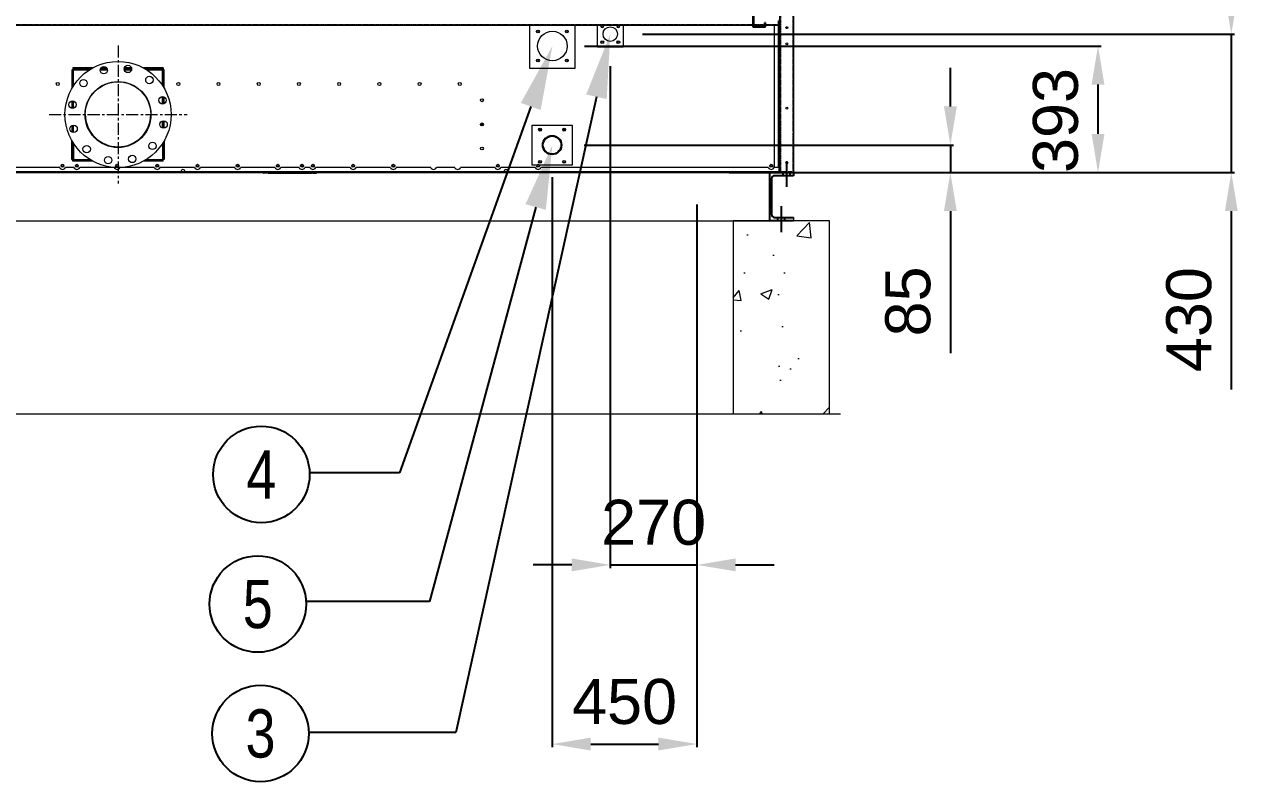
# Model space of a CAD drawing. Header units: millimetres. Extents: x -648583 to 40219, y -129719 to 29148.
# Drawn here: x 13322 to 17095, y 12942 to 15296 of the extents above; entities that cross this region are included whole.
import ezdxf
from ezdxf import colors
from ezdxf.entities.mleader import LeaderData, LeaderLine
from ezdxf.enums import TextEntityAlignment as Align
from ezdxf.math import Vec2, Vec3

# ---------------------------------------------------------------- set-up
doc = ezdxf.new("R2010")
doc.units = ezdxf.units.MM
for name, pattern in [('CENTER', [2, 1.25, -0.25, 0.25, -0.25]), ('CENTERX2', [4, 2.5, -0.5, 0.5, -0.5]), ('HIDDEN', [0.375, 0.25, -0.125]), ('HIDDENX2', [0.75, 0.5, -0.25])]:
    doc.linetypes.add(name, pattern=pattern)
for name, color, linetype in [('center', 1, 'CENTER'), ('HIDD', 2, 'HIDDENX2'), ('냉각탑_dim', 1, 'Continuous'), ('냉각탑_text', 3, 'Continuous'), ('냉각탑_기초', 23, 'Continuous')]:
    doc.layers.add(name, color=color, linetype=linetype)
doc.styles.get("Standard").update_dxf_attribs({"font": 'arial.ttf'})
doc.dimstyles.new('1.40', dxfattribs={"dimscale": 20, "dimtxt": 1.5, "dimasz": 1, "dimexe": 0.5, "dimexo": 0.5, "dimgap": 0.5, "dimtad": 1, "dimdec": 0, "dimzin": 0, "dimdsep": 46, "dimtxsty": 'Standard', "dimcen": 0, "dimclrd": 2, "dimclre": 2, "dimclrt": 3, "dimadec": 0, "dimazin": 0, "dimtfac": 1, "dimtdec": 0, "dimtmove": 0, "dimatfit": 0, "dimfxl": 1, "dimtolj": 1, "dimtzin": 0, "dimlwd": -1, "dimlwe": -1, "dimarcsym": 0})

# ---------------------------------------------------------------- blocks, each defined once
blk = doc.blocks.new('*D55')
at = {"color": 2, "transparency": 16777216}
for p, q in [((15144.1, 15165.2), (15144.1, 13605.7)), ((15413.6, 14735.2), (15413.6, 13605.7)), ((15024.1, 13615.7), (14904.1, 13615.7)), ((15144.1, 13615.7), (15413.6, 13615.7)), ((15533.6, 13615.7), (15653.6, 13615.7))]:
    blk.add_line(p, q, dxfattribs=at)
for points in [[(15024.1, 13635.7), (15024.1, 13595.7), (15144.1, 13615.7)], [(15533.6, 13635.7), (15533.6, 13595.7), (15413.6, 13615.7)]]:
    blk.add_solid(points, dxfattribs=at)
at = {"layer": 'Defpoints', "color": 0, "transparency": 16777216}
for p in [(15144.1, 15265.2), (15413.6, 14835.2), (15413.6, 13615.7)]:
    blk.add_point(p, dxfattribs=at)
at = {"color": 3, "lineweight": 5, "transparency": 16777216, "insert": (15278.8, 13747.2), "char_height": 140, "attachment_point": 5}
blk.add_mtext('\\A1;270', dxfattribs=at)
blk = doc.blocks.new('*D56')
at = {"color": 2, "transparency": 16777216}
for p, q in [((14963.2, 14820.3), (14963.2, 13048.9)), ((15413.6, 14735.2), (15413.6, 13048.9)), ((15083.2, 13058.9), (15293.6, 13058.9))]:
    blk.add_line(p, q, dxfattribs=at)
for points in [[(15083.2, 13078.9), (15083.2, 13038.9), (14963.2, 13058.9)], [(15293.6, 13078.9), (15293.6, 13038.9), (15413.6, 13058.9)]]:
    blk.add_solid(points, dxfattribs=at)
at = {"layer": 'Defpoints', "color": 0, "transparency": 16777216}
for p in [(14963.2, 14920.3), (15413.6, 14835.2), (15413.6, 13058.9)]:
    blk.add_point(p, dxfattribs=at)
at = {"color": 3, "lineweight": 5, "transparency": 16777216, "insert": (15188.4, 13190.4), "char_height": 140, "attachment_point": 5}
blk.add_mtext('\\A1;450', dxfattribs=at)
blk = doc.blocks.new('*D57')
at = {"color": 2, "transparency": 16777216}
for p, q in [((16201.5, 15040.3), (16201.5, 15160.3)), ((15063.2, 14920.3), (16211.5, 14920.3)), ((16201.5, 14920.3), (16201.5, 14835.2)), ((15513.6, 14835.2), (16211.5, 14835.2)), ((16201.5, 14715.2), (16201.5, 14273.5))]:
    blk.add_line(p, q, dxfattribs=at)
for points in [[(16181.5, 15040.3), (16221.5, 15040.3), (16201.5, 14920.3)], [(16181.5, 14715.2), (16221.5, 14715.2), (16201.5, 14835.2)]]:
    blk.add_solid(points, dxfattribs=at)
at = {"layer": 'Defpoints', "color": 0, "transparency": 16777216}
for p in [(14963.2, 14920.3), (15413.6, 14835.2), (16201.5, 14835.2)]:
    blk.add_point(p, dxfattribs=at)
at = {"color": 3, "lineweight": 5, "transparency": 16777216, "insert": (16070, 14434.4), "char_height": 140, "attachment_point": 5, "rotation": 90}
blk.add_mtext('\\A1;85', dxfattribs=at)
blk = doc.blocks.new('*D58')
at = {"color": 2, "transparency": 16777216}
for p, q in [((15064.1, 15228.2), (16670.5, 15228.2)), ((16660.5, 14955.2), (16660.5, 15108.2)), ((15513.6, 14835.2), (16670.5, 14835.2))]:
    blk.add_line(p, q, dxfattribs=at)
for points in [[(16640.5, 15108.2), (16680.5, 15108.2), (16660.5, 15228.2)], [(16640.5, 14955.2), (16680.5, 14955.2), (16660.5, 14835.2)]]:
    blk.add_solid(points, dxfattribs=at)
at = {"layer": 'Defpoints', "color": 0, "transparency": 16777216}
for p in [(14964.1, 15228.2), (16660.5, 15228.2), (15413.6, 14835.2)]:
    blk.add_point(p, dxfattribs=at)
at = {"color": 3, "lineweight": 5, "transparency": 16777216, "insert": (16529, 14996.7), "char_height": 140, "attachment_point": 5, "rotation": 90}
blk.add_mtext('\\A1;393', dxfattribs=at)
blk = doc.blocks.new('*D59')
at = {"color": 2, "transparency": 16777216}
for p, q in [((17074.9, 15385.2), (17074.9, 15505.2)), ((15244.1, 15265.2), (17084.9, 15265.2)), ((17074.9, 15265.2), (17074.9, 14835.2)), ((15513.6, 14835.2), (17084.9, 14835.2)), ((17074.9, 14715.2), (17074.9, 14160.8))]:
    blk.add_line(p, q, dxfattribs=at)
for points in [[(17054.9, 15385.2), (17094.9, 15385.2), (17074.9, 15265.2)], [(17054.9, 14715.2), (17094.9, 14715.2), (17074.9, 14835.2)]]:
    blk.add_solid(points, dxfattribs=at)
at = {"layer": 'Defpoints', "color": 0, "transparency": 16777216}
for p in [(15144.1, 15265.2), (15413.6, 14835.2), (17074.9, 14835.2)]:
    blk.add_point(p, dxfattribs=at)
at = {"color": 3, "lineweight": 5, "transparency": 16777216, "insert": (16943.4, 14378), "char_height": 140, "attachment_point": 5, "rotation": 90}
blk.add_mtext('\\A1;430', dxfattribs=at)
blk = doc.blocks.new('435')
for p, q in [((-131382, 21088.8), (-131342, 21088.8)), ((-131382, 21088.8), (-131382, 21078.8)), ((-131380, 21078.8), (-131382, 21078.8)), ((-131380, 21086.8), (-131344, 21086.8)), ((-131380, 21086.8), (-131380, 21078.8)), ((-131344, 21086.8), (-131344, 21040.8)), ((-131342, 21088.8), (-131342, 21038.8)), ((-131342, 21088.8), (-131342, 21038.8)), ((-131382, 21038.8), (-131382, 21050.8)), ((-131382, 21050.8), (-131380, 21050.8)), ((-131342, 21038.8), (-131382, 21038.8)), ((-131380, 21040.8), (-131380, 21050.8)), ((-131344, 21040.8), (-131380, 21040.8))]:
    blk.add_line(p, q)
blk = doc.blocks.new('3')
at = {"color": 7, "lineweight": 20, "ltscale": 0.2055}
blk.add_line((15671.6, 14838.6), (15671.6, 15331.8), dxfattribs=at)
at = {"color": 7, "lineweight": 20, "ltscale": 0.011892}
blk.add_line((15713.6, 15319.4), (15713.6, 15290.9), dxfattribs=at)
at = {"color": 7, "lineweight": 20, "ltscale": 0.201042}
blk.add_line((15713.6, 14836.9), (15713.6, 15319.4), dxfattribs=at)
at = {"color": 7, "lineweight": 20, "ltscale": 0.058333}
for p, q in [((14894.1, 15158.2), (14894.1, 15293.2)), ((15034.1, 15293.2), (15034.1, 15158.2)), ((15034.1, 15158.2), (14894.1, 15158.2))]:
    blk.add_line(p, q, dxfattribs=at)
at = {"color": 7, "lineweight": 20, "ltscale": 0.044444}
for p, q in [((15104.1, 15225.2), (15104.1, 15293.2)), ((15184.1, 15293.2), (15184.1, 15225.2)), ((15104.1, 15225.2), (15184.1, 15225.2))]:
    blk.add_line(p, q, dxfattribs=at)
at = {"color": 7, "lineweight": 20, "ltscale": 0.194167}
for p, q in [((15654.6, 14852.2), (15654.6, 15295.2)), ((15666.2, 15306.8), (15666.2, 14852.2)), ((15669.6, 15310.2), (15669.6, 14852.2))]:
    blk.add_line(p, q, dxfattribs=at)
at = {"color": 7, "lineweight": 20, "ltscale": 0.044866}
for p, q in [((15713.6, 15273.6), (15713.6, 15165.9)), ((15713.6, 15148.6), (15713.6, 15040.9))]:
    blk.add_line(p, q, dxfattribs=at)
at = {"color": 7, "lineweight": 20, "ltscale": 0.023972}
for p, q in [((13470.4, 15154.7), (13470.4, 15097.2)), ((13756.8, 15097.2), (13756.8, 15154.7)), ((13470.4, 14875.7), (13470.4, 14933.3)), ((13756.8, 14933.3), (13756.8, 14875.7))]:
    blk.add_line(p, q, dxfattribs=at)
at = {"color": 7, "lineweight": 20, "ltscale": 0.001333}
for p, q in [((13470.4, 15154.7), (13473.6, 15154.7)), ((13473.6, 15159.9), (13473.6, 15156.7)), ((13753.6, 15159.9), (13753.6, 15156.7)), ((13756.8, 15154.7), (13753.6, 15154.7)), ((13470.4, 14875.7), (13473.6, 14875.7)), ((13473.6, 14870.5), (13473.6, 14873.7)), ((13756.8, 14875.7), (13753.6, 14875.7)), ((13753.6, 14870.5), (13753.6, 14873.7))]:
    blk.add_line(p, q, dxfattribs=at)
at = {"color": 7, "lineweight": 20, "ltscale": 0.025296}
for p, q in [((13534.3, 15159.9), (13473.6, 15159.9)), ((13753.6, 15159.9), (13692.9, 15159.9)), ((13534.3, 14870.5), (13473.6, 14870.5)), ((13753.6, 14870.5), (13692.9, 14870.5))]:
    blk.add_line(p, q, dxfattribs=at)
at = {"color": 7, "lineweight": 20, "ltscale": 0.022971}
for p, q in [((13528.7, 15156.7), (13473.6, 15156.7)), ((13753.6, 15156.7), (13698.5, 15156.7)), ((13528.7, 14873.7), (13473.6, 14873.7)), ((13753.6, 14873.7), (13698.5, 14873.7))]:
    blk.add_line(p, q, dxfattribs=at)
at = {"color": 7, "lineweight": 20, "ltscale": 0.000833333}
for p, q in [((13473.6, 15156.7), (13473.6, 15154.7)), ((13475.6, 15154.7), (13473.6, 15154.7)), ((13473.6, 15154.7), (13475.6, 15154.7)), ((13753.6, 15154.7), (13751.6, 15154.7)), ((13753.6, 15154.7), (13751.6, 15154.7)), ((13753.6, 15156.7), (13753.6, 15154.7)), ((15671.6, 14985.2), (15669.6, 14985.2)), ((15671.6, 14980.2), (15669.6, 14980.2)), ((13473.6, 14873.7), (13473.6, 14875.7)), ((13475.6, 14875.7), (13473.6, 14875.7)), ((13473.6, 14875.7), (13475.6, 14875.7)), ((13753.6, 14875.7), (13751.6, 14875.7)), ((13753.6, 14875.7), (13751.6, 14875.7)), ((13753.6, 14873.7), (13753.6, 14875.7)), ((13808.9, 14837.2), (13808.9, 14835.2)), ((13822.3, 14837.2), (13822.3, 14835.2)), ((14078.1, 14833.2), (14078.1, 14835.2)), ((14218.1, 14833.2), (14218.1, 14835.2)), ((14812.9, 14837.2), (14812.9, 14835.2)), ((14826.3, 14837.2), (14826.3, 14835.2)), ((15666.2, 14850.2), (15666.2, 14852.2))]:
    blk.add_line(p, q, dxfattribs=at)
at = {"color": 7, "lineweight": 20, "ltscale": 0.021741}
for p, q in [((13473.6, 15154.7), (13473.6, 15102.6)), ((13753.6, 15102.6), (13753.6, 15154.7)), ((13473.6, 14875.7), (13473.6, 14927.9)), ((13753.6, 14927.9), (13753.6, 14875.7))]:
    blk.add_line(p, q, dxfattribs=at)
at = {"color": 7, "lineweight": 20, "ltscale": 0.020784}
for p, q in [((13475.6, 15154.7), (13525.5, 15154.7)), ((13701.7, 15154.7), (13751.6, 15154.7)), ((13475.6, 14875.7), (13525.5, 14875.7)), ((13701.7, 14875.7), (13751.6, 14875.7))]:
    blk.add_line(p, q, dxfattribs=at)
at = {"color": 7, "lineweight": 20, "ltscale": 0.020438}
for p, q in [((13475.6, 15105.7), (13475.6, 15154.7)), ((13751.6, 15105.7), (13751.6, 15154.7)), ((13475.6, 14924.8), (13475.6, 14875.7)), ((13751.6, 14924.8), (13751.6, 14875.7))]:
    blk.add_line(p, q, dxfattribs=at)
at = {"color": 7, "lineweight": 20, "ltscale": 0.009512}
blk.add_line((13558, 15154.7), (13580.8, 15154.7), dxfattribs=at)
at = {"color": 7, "lineweight": 20, "ltscale": 0.009154}
blk.add_line((13580.4, 15156.7), (13558.4, 15156.7), dxfattribs=at)
at = {"color": 7, "lineweight": 20, "ltscale": 0.007846}
blk.add_line((13578.8, 15159.9), (13560, 15159.9), dxfattribs=at)
at = {"color": 7, "lineweight": 20, "ltscale": 0.009582}
blk.add_line((13655.9, 15156.7), (13632.9, 15156.7), dxfattribs=at)
at = {"color": 7, "lineweight": 20, "ltscale": 0.009406}
blk.add_line((13633.1, 15154.7), (13655.6, 15154.7), dxfattribs=at)
at = {"color": 7, "lineweight": 20, "ltscale": 0.009251}
blk.add_line((13655.5, 15159.9), (13633.3, 15159.9), dxfattribs=at)
at = {"color": 7, "lineweight": 20, "ltscale": 0.003608}
for p in [(15713.6, 15165.9), (15713.6, 15148.6)]:
    blk.add_line(p, (15713.6, 15157.2), dxfattribs=at)
at = {"color": 7, "lineweight": 20, "ltscale": 0.009501}
for p, q in [((13470.4, 15057.4), (13470.4, 15034.6)), ((13756.8, 14973.1), (13756.8, 14995.9))]:
    blk.add_line(p, q, dxfattribs=at)
at = {"color": 7, "lineweight": 20, "ltscale": 0.009478}
for p, q in [((13473.6, 15057.4), (13473.6, 15034.6)), ((13753.6, 14973.1), (13753.6, 14995.9))]:
    blk.add_line(p, q, dxfattribs=at)
at = {"color": 7, "lineweight": 20, "ltscale": 0.009074}
for p, q in [((13475.6, 15035.1), (13475.6, 15056.9)), ((13751.6, 14973.6), (13751.6, 14995.4))]:
    blk.add_line(p, q, dxfattribs=at)
at = {"color": 7, "lineweight": 20, "ltscale": 0.009583}
for p, q in [((13751.6, 15048), (13751.6, 15071)), ((13475.6, 14959.5), (13475.6, 14982.5))]:
    blk.add_line(p, q, dxfattribs=at)
at = {"color": 7, "lineweight": 20, "ltscale": 0.009451}
for p, q in [((13753.6, 15048.1), (13753.6, 15070.8)), ((13473.6, 14982.4), (13473.6, 14959.7))]:
    blk.add_line(p, q, dxfattribs=at)
at = {"color": 7, "lineweight": 20, "ltscale": 0.008588}
for p, q in [((13756.8, 15049.2), (13756.8, 15069.8)), ((13470.4, 14981.3), (13470.4, 14960.7))]:
    blk.add_line(p, q, dxfattribs=at)
at = {"color": 7, "lineweight": 20, "ltscale": 0.003726}
blk.add_line((14740.6, 14985.3), (14749.6, 14985.3), dxfattribs=at)
at = {"color": 7, "lineweight": 20, "ltscale": 0.002875}
blk.add_line((14741.6, 14981.9), (14748.5, 14981.9), dxfattribs=at)
at = {"color": 7, "lineweight": 20, "ltscale": 0.051667}
blk.add_line((14901.2, 14982.3), (15025.2, 14982.3), dxfattribs=at)
at = {"color": 7, "lineweight": 20, "ltscale": 0.05}
for p, q in [((14901.2, 14858.3), (14901.2, 14982.3)), ((15025.2, 14982.3), (15025.2, 14858.3))]:
    blk.add_line(p, q, dxfattribs=at)
at = {"color": 7, "lineweight": 20, "ltscale": 2.97138e-06}
for p, q in [((15669.6, 14996.8), (15669.6, 14996.9)), ((15669.6, 14991.8), (15669.6, 14991.9)), ((15669.6, 14986.8), (15669.6, 14986.9)), ((15669.6, 14981.9), (15669.6, 14981.9))]:
    blk.add_line(p, q, dxfattribs=at)
at = {"color": 7, "lineweight": 20, "ltscale": 0.000833171}
for p, q in [((15669.6, 14982), (15671.6, 14982)), ((15669.6, 14980.2), (15671.6, 14980.2))]:
    blk.add_line(p, q, dxfattribs=at)
at = {"color": 7, "lineweight": 20, "ltscale": 0.000547189}
blk.add_line((15670.3, 14988.9), (15671.6, 14988.9), dxfattribs=at)
at = {"color": 7, "lineweight": 20, "ltscale": 0.000414935}
blk.add_line((15670.6, 14988.2), (15671.3, 14988.9), dxfattribs=at)
at = {"color": 1, "linetype": 'CENTERX2', "ltscale": 50}
for p, q in [((15692.6, 14790.2), (15692.6, 14870.2)), ((15676.1, 14650.2), (15676.1, 14730.2))]:
    blk.add_line(p, q, dxfattribs=at)
at = {"color": 7, "lineweight": 20}
blk.add_line((11591.2, 14835.2), (15636, 14835.2), dxfattribs=at)
at = {"color": 7, "lineweight": 20, "ltscale": 0.007604}
blk.add_line((13432.2, 14850.2), (13195, 14850.2), dxfattribs=at)
at = {"color": 7, "lineweight": 20, "ltscale": 0.171731}
blk.add_line((13230.6, 14838.6), (13808.8, 14838.6), dxfattribs=at)
at = {"color": 7, "lineweight": 20, "ltscale": 0.006961}
blk.add_line((13349.4, 14835.2), (13366.2, 14835.2), dxfattribs=at)
at = {"color": 7, "lineweight": 20, "ltscale": 0.17433}
blk.add_line((13390.5, 14835.2), (13808.9, 14835.2), dxfattribs=at)
at = {"color": 7, "lineweight": 20, "ltscale": 1.93507e-05}
blk.add_line((13441.1, 14844.7), (13441.1, 14844.7), dxfattribs=at)
at = {"color": 7, "lineweight": 20, "ltscale": 0.0111}
blk.add_line((13476.7, 14850.2), (13450, 14850.2), dxfattribs=at)
at = {"color": 7, "lineweight": 20, "ltscale": 0.044641}
for p, q in [((13601.7, 14850.2), (13494.5, 14850.2)), ((13726.7, 14850.2), (13619.5, 14850.2)), ((13851.7, 14850.2), (13744.5, 14850.2)), ((13976.7, 14850.2), (13869.5, 14850.2)), ((14101.7, 14850.2), (13994.5, 14850.2)), ((14335.7, 14850.2), (14228.5, 14850.2)), ((14460.7, 14850.2), (14353.5, 14850.2)), ((14585.7, 14850.2), (14478.5, 14850.2)), ((14785.7, 14850.2), (14678.5, 14850.2)), ((14910.7, 14850.2), (14803.5, 14850.2)), ((15635.7, 14850.2), (14928.5, 14850.2))]:
    blk.add_line(p, q, dxfattribs=at)
at = {"color": 7, "lineweight": 20, "ltscale": 0.005698}
for p, q in [((13808.8, 14838.6), (13822.4, 14838.6)), ((14812.8, 14838.6), (14826.4, 14838.6))]:
    blk.add_line(p, q, dxfattribs=at)
at = {"color": 7, "lineweight": 20, "ltscale": 0.005614}
for p, q in [((13808.9, 14837.2), (13822.3, 14837.2)), ((13808.9, 14835.2), (13822.3, 14835.2)), ((14812.9, 14837.2), (14826.3, 14837.2)), ((14812.9, 14835.2), (14826.3, 14835.2))]:
    blk.add_line(p, q, dxfattribs=at)
at = {"color": 7, "lineweight": 20, "ltscale": 0.412719}
blk.add_line((13822.3, 14835.2), (14812.9, 14835.2), dxfattribs=at)
at = {"color": 7, "lineweight": 20, "ltscale": 0.412635}
blk.add_line((13822.4, 14838.6), (14812.8, 14838.6), dxfattribs=at)
at = {"color": 7, "lineweight": 20, "ltscale": 0.004833}
for p, q in [((14078.1, 14833.2), (14066.5, 14833.2)), ((14218.1, 14833.2), (14229.7, 14833.2)), ((15654.6, 14852.2), (15666.2, 14852.2)), ((15667.9, 14850.2), (15667.9, 14838.6))]:
    blk.add_line(p, q, dxfattribs=at)
at = {"color": 7, "lineweight": 20, "ltscale": 0.000833651}
for p, q in [((14080.1, 14833.2), (14080.1, 14835.2)), ((14216.1, 14833.2), (14216.1, 14835.2))]:
    blk.add_line(p, q, dxfattribs=at)
at = {"color": 7, "lineweight": 20, "ltscale": 0.056667}
blk.add_line((14080.1, 14833.2), (14216.1, 14833.2), dxfattribs=at)
at = {"color": 7, "lineweight": 20, "ltscale": 0.023808}
for p, q in [((14176.7, 14850.2), (14119.5, 14850.2)), ((14660.7, 14850.2), (14603.5, 14850.2))]:
    blk.add_line(p, q, dxfattribs=at)
at = {"color": 7, "lineweight": 20, "ltscale": 0.006725}
blk.add_line((14210.7, 14850.2), (14194.5, 14850.2), dxfattribs=at)
at = {"color": 7, "lineweight": 20, "ltscale": 0.100651}
blk.add_line((14826.3, 14835.2), (15667.9, 14835.2), dxfattribs=at)
at = {"color": 7, "lineweight": 20, "ltscale": 0.100609}
blk.add_line((14826.4, 14838.6), (15667.9, 14838.6), dxfattribs=at)
at = {"color": 7, "lineweight": 20, "ltscale": 0.00439}
blk.add_line((15025.2, 14858.3), (14901.2, 14858.3), dxfattribs=at)
at = {"color": 7, "lineweight": 20, "ltscale": 0.004083}
blk.add_line((15636, 14835.2), (15645.8, 14835.2), dxfattribs=at)
at = {"color": 7, "lineweight": 25, "ltscale": 0.125}
for p, q in [((15638.6, 14835.2), (15713.6, 14835.2)), ((15713.6, 14685.2), (15638.6, 14685.2))]:
    blk.add_line(p, q, dxfattribs=at)
at = {"ltscale": 25}
blk.add_line((15638.6, 14835.2), (15638.6, 14685.2), dxfattribs=at)
at = {"color": 7, "lineweight": 20, "ltscale": 0.026917}
blk.add_line((15710.4, 14835.2), (15645.8, 14835.2), dxfattribs=at)
at = {"color": 7, "lineweight": 20, "ltscale": 0.005987}
blk.add_line((15667.9, 14850.2), (15653.5, 14850.2), dxfattribs=at)
at = {"color": 7, "lineweight": 20, "ltscale": 0.001417}
for p, q in [((15666.2, 14852.2), (15669.6, 14852.2)), ((15667.9, 14835.2), (15667.9, 14838.6))]:
    blk.add_line(p, q, dxfattribs=at)
at = {"color": 7, "lineweight": 20, "ltscale": 0.000833334}
blk.add_line((15667.6, 14852.2), (15667.6, 14850.2), dxfattribs=at)
at = {"color": 7, "lineweight": 20, "ltscale": 0.000708333}
for p, q in [((15667.9, 14838.1), (15669.6, 14838.1)), ((15667.9, 14837.2), (15669.6, 14837.2))]:
    blk.add_line(p, q, dxfattribs=at)
at = {"color": 7, "lineweight": 20, "ltscale": 0.002958}
blk.add_line((15675, 14835.2), (15667.9, 14835.2), dxfattribs=at)
at = {"color": 7, "lineweight": 20, "ltscale": 0.000128159}
blk.add_line((15669.3, 14852.2), (15669.6, 14852.2), dxfattribs=at)
at = {"color": 7, "lineweight": 20, "ltscale": 0.005875}
blk.add_line((15669.6, 14838.1), (15669.6, 14852.2), dxfattribs=at)
at = {"color": 7, "lineweight": 20, "ltscale": 0.000832339}
blk.add_line((15669.6, 14840.2), (15671.6, 14840.2), dxfattribs=at)
at = {"color": 7, "lineweight": 20, "ltscale": 0.000837582}
blk.add_line((15669.6, 14838.4), (15671.6, 14838.4), dxfattribs=at)
at = {"color": 7, "lineweight": 20, "ltscale": 0.000375}
blk.add_line((15669.6, 14838.1), (15669.6, 14837.2), dxfattribs=at)
blk.add_line((15669.6, 14838.1), (15669.6, 14837.2), dxfattribs=at)
blk.add_line((15669.6, 14838.1), (15669.6, 14837.2), dxfattribs=at)
blk.add_line((15669.6, 14838.1), (15669.6, 14837.2), dxfattribs=at)
blk.add_line((15669.6, 14838.1), (15669.6, 14837.2), dxfattribs=at)
blk.add_line((15669.6, 14838.1), (15669.6, 14837.2), dxfattribs=at)
at = {"color": 7, "lineweight": 20, "ltscale": 0.000374986}
blk.add_line((15669.6, 14837.2), (15669.6, 14838.1), dxfattribs=at)
at = {"color": 7, "lineweight": 20, "ltscale": 0.01525}
blk.add_line((15711.6, 14835.2), (15675, 14835.2), dxfattribs=at)
for p, q in [((15681.6, 14825.2), (15681.6, 14835.2)), ((15703.6, 14825.2), (15703.6, 14835.2)), ((15665.1, 14685.2), (15665.1, 14695.2)), ((15687.1, 14685.2), (15687.1, 14695.2))]:
    blk.add_line(p, q)
at = {"color": 7, "lineweight": 20, "ltscale": 0.001168}
blk.add_line((15713.6, 14850.2), (15713.6, 14847.4), dxfattribs=at)
at = {"color": 7, "lineweight": 20, "ltscale": 0.00485}
blk.add_line((15713.6, 14848.6), (15713.6, 14836.9), dxfattribs=at)
at = {"color": 7, "lineweight": 20, "ltscale": 0.003775}
blk.add_line((15713.6, 14838.6), (15713.6, 14847.7), dxfattribs=at)
at = {"color": 7, "lineweight": 25, "ltscale": 0.008333}
blk.add_line((15713.6, 14835.2), (15713.6, 14825.2), dxfattribs=at)
at = {"color": 7, "lineweight": 25, "ltscale": 0.091667}
blk.add_line((15645.1, 14815.2), (15645.1, 14705.2), dxfattribs=at)
at = {"color": 7, "lineweight": 25, "ltscale": 0.05125}
for p, q in [((15713.6, 14825.2), (15655.1, 14825.2)), ((15655.1, 14695.2), (15713.6, 14695.2))]:
    blk.add_line(p, q, dxfattribs=at)
at = {"lineweight": 5}
blk.add_line((11588.6, 14685.2), (15638.6, 14685.2), dxfattribs=at)
at = {"color": 7, "lineweight": 15, "ltscale": 0.0625}
blk.add_line((15713.6, 14695.2), (15713.6, 14685.2), dxfattribs=at)
at = {"color": 7, "lineweight": 20}
for centre, radius in [((15119.1, 15290.2), 3), ((15144.1, 15265.2), 22.5), ((15169.1, 15290.2), 3), ((15692.6, 15285.2), 3), ((14919.1, 15273.2), 3), ((14964.1, 15228.2), 46), ((15009.1, 15273.2), 3), ((15119.1, 15240.2), 4.5), ((15119.1, 15240.2), 3), ((15169.1, 15240.2), 4.5), ((15169.1, 15240.2), 3), ((15692.6, 15235.2), 3), ((13613.6, 15015.2), 165), ((13644.4, 15156.9), 11.5), ((14919.1, 15183.2), 3), ((15009.1, 15183.2), 3), ((13569.4, 15153.3), 11.5), ((13711.1, 15122.6), 11.5), ((13426.1, 15110.2), 4.5), ((13506.3, 15112.7), 11.5), ((13613.6, 15015.2), 102.5), ((13613.6, 15015.2), 101.8), ((13801.1, 15110.2), 4.5), ((13926.1, 15110.2), 4.5), ((14051.1, 15110.2), 4.5), ((14176.1, 15110.2), 4.5), ((14301.1, 15110.2), 4.5), ((14426.1, 15110.2), 4.5), ((14551.1, 15110.2), 4.5), ((14676.1, 15110.2), 4.5), ((13471.9, 15046), 11.5), ((13751.7, 15059.5), 11.5), ((14745.1, 15059.7), 4.5), ((15692.6, 15035.2), 3), ((13475.5, 14971), 11.5), ((13755.3, 14984.5), 11.5), ((14745.1, 14984.7), 4.5), ((14925.7, 14968.3), 4.5), ((14925.7, 14968.3), 3), ((14963.2, 14920.3), 30.2), ((14963.2, 14920.3), 27.3), ((15000.7, 14968.3), 4.5), ((15000.7, 14968.3), 3), ((13516.1, 14907.9), 11.5), ((13720.9, 14917.8), 11.5), ((14745.1, 14909.7), 4.5), ((13582.8, 14873.6), 11.5), ((13657.8, 14877.2), 11.5), ((14925.7, 14868.3), 4.5), ((14925.7, 14868.3), 3), ((15000.7, 14868.3), 4.5), ((15000.7, 14868.3), 3), ((15692.6, 14865.2), 3), ((13441.1, 14855.7), 4.5), ((13441.1, 14856.2), 3), ((13485.6, 14856.2), 4.5), ((13485.6, 14856.2), 3), ((13610.6, 14856.2), 4.5), ((13610.6, 14856.2), 3), ((13735.6, 14856.2), 4.5), ((13735.6, 14856.2), 3), ((13860.6, 14856.2), 4.5), ((13860.6, 14856.2), 3), ((13985.6, 14856.2), 4.5), ((13985.6, 14856.2), 3), ((14110.6, 14856.2), 4.5), ((14110.6, 14856.2), 3), ((14185.6, 14856.2), 4.5), ((14185.6, 14856.2), 3), ((14219.6, 14856.2), 4.5), ((14219.6, 14856.2), 3), ((14344.6, 14856.2), 4.5), ((14344.6, 14856.2), 3), ((14469.6, 14856.2), 4.5), ((14469.6, 14856.2), 3), ((14794.6, 14856.2), 4.5), ((14794.6, 14856.2), 3), ((14919.6, 14856.2), 4.5), ((14919.6, 14856.2), 3), ((15644.6, 14856.2), 4.5), ((15644.6, 14856.2), 3)]:
    blk.add_circle(centre, radius, dxfattribs=at)
at = {"lineweight": 5}
for centre in [(14919.1, 15273.2), (15009.1, 15273.2), (14919.1, 15183.2), (15009.1, 15183.2)]:
    blk.add_circle(centre, 4.5, dxfattribs=at)
at = {"color": 7, "lineweight": 20}
for centre, radius, start, end in [((15119.1, 15290.2), 4.5, 138.1897, 41.8103), ((15169.1, 15290.2), 4.5, 138.1897, 41.8103), ((15664.4, 15100), 5.2, 0, 0.6924), ((13613.6, 15016.7), 101.8, 180.4178, 359.5731), ((15673, 14990.6), 3.4, 180, 245.6843), ((15666.2, 14873.8), 3.4, 0, 0.2366), ((13441.1, 14854.7), 10, 206.7437, 333.2563), ((13441.1, 14855.2), 4.5, 3.185, 176.8155), ((13485.6, 14854.7), 10, 206.7437, 333.2563), ((13610.6, 14854.7), 10, 206.7437, 333.2563), ((13735.6, 14854.7), 10, 206.7437, 333.2563), ((13825.2, 14836.3), 16.6, 171.9124, 179.4428), ((13815.6, 14837.1), 7, 12.3734, 167.6266), ((13806, 14836.3), 16.6, 0.5572, 8.0877), ((13860.6, 14854.7), 10, 206.7437, 333.2563), ((13985.6, 14854.7), 10, 206.7437, 333.2563), ((14066.5, 14836.6), 3.4, 204.3017, 270), ((14066.5, 14836.6), 1.4, 268.112, 270), ((14110.6, 14854.7), 10, 206.7437, 333.2563), ((14185.6, 14854.7), 10, 206.7437, 333.2563), ((14219.6, 14854.7), 10, 206.7437, 333.2563), ((14229.7, 14836.6), 3.4, 270, 335.6983), ((14229.7, 14836.6), 1.4, 270, 271.888), ((14344.6, 14854.7), 10, 206.7437, 333.2563), ((14469.6, 14854.7), 10, 206.7437, 333.2563), ((14594.6, 14854.7), 10, 206.7437, 333.2563), ((14669.6, 14854.7), 10, 206.7437, 333.2563), ((14794.6, 14854.7), 10, 206.7437, 333.2563), ((14829.2, 14836.3), 16.6, 171.9124, 179.4428), ((14819.6, 14837.1), 7, 12.3734, 167.6266), ((14810, 14836.3), 16.6, 0.5572, 8.0877), ((14919.6, 14854.7), 10, 206.7437, 333.2563), ((15644.6, 14854.7), 10, 206.7437, 333.2563), ((15666.2, 14838.6), 3.4, 299.9991, 335.6839)]:
    blk.add_arc(centre, radius, start, end, dxfattribs=at)
at = {"color": 7, "lineweight": 25}
for centre, start, end in [((15655.1, 14815.2), 90, 180), ((15655.1, 14705.2), 180, 270)]:
    blk.add_arc(centre, 10, start, end, dxfattribs=at)
at = {"color": 7, "lineweight": 20}
for centre, major_axis, ratio, start_param, end_param in [((15666.2, 15147.1), (3.4, 0), 0.087156, 0, 0.009032), ((15666.2, 14996.9), (3.4, 0), 0.999969, 0, 0.017333), ((15666.2, 14991.9), (3.4, 0), 0.999969, 0, 0.015352), ((15666.2, 14991.9), (3.4, 0), 0.999969, 0, 0.015332), ((15666.2, 14986.9), (3.4, 0), 0.999969, 0, 0.013059), ((15666.2, 14986.9), (3.4, 0), 0.999969, 6.283185, 6.29622), ((15666.2, 14981.9), (3.4, 0), 0.999969, 6.283185, 6.293406), ((15666.2, 14956.7), (-3.4, 0), 0.999969, 3.125622, 3.141593), ((15666.2, 14951.7), (-3.4, 0), 0.999969, 3.125622, 3.141593), ((15666.2, 14946.7), (-3.4, 0), 0.999969, 3.131366, 3.141593)]:
    blk.add_ellipse(centre, major_axis=major_axis, ratio=ratio, start_param=start_param, end_param=end_param, dxfattribs=at)
for points in [[(15670.3, 14988.9), (15670, 14989.3), (15669.8, 14989.6), (15669.7, 14990), (15669.6, 14990.3), (15669.6, 14990.6)], [(13808.9, 14837.2), (13808.8, 14837.2), (13808.7, 14837.3), (13808.7, 14837.3), (13808.7, 14837.4), (13808.6, 14837.5)], [(13822.6, 14837.5), (13822.5, 14837.4), (13822.5, 14837.3), (13822.5, 14837.3), (13822.4, 14837.2), (13822.3, 14837.2)], [(14812.9, 14837.2), (14812.8, 14837.2), (14812.7, 14837.3), (14812.7, 14837.3), (14812.7, 14837.4), (14812.6, 14837.5)], [(14826.6, 14837.5), (14826.5, 14837.4), (14826.5, 14837.3), (14826.5, 14837.3), (14826.4, 14837.2), (14826.3, 14837.2)]]:
    blk.add_open_spline(points, degree=5, dxfattribs=at)
for points, knots in [([(13808.9, 14835.2), (13808.8, 14835.2), (13808.7, 14835.3), (13808.7, 14835.4), (13808.6, 14835.7), (13808.6, 14836), (13808.6, 14836.2), (13808.6, 14836.3), (13808.6, 14836.5)], [0, 0, 0, 0, 0, 0, 3.009, 3.009, 3.009, 4.870321, 4.870321, 4.870321, 4.870321, 4.870321, 4.870321]), ([(13822.6, 14836.5), (13822.6, 14836.1), (13822.6, 14835.8), (13822.5, 14835.6), (13822.5, 14835.3), (13822.4, 14835.3), (13822.4, 14835.3), (13822.4, 14835.2), (13822.3, 14835.2)], [0, 0, 0, 0, 0, 0, 3.956241, 3.956241, 3.956241, 4.866694, 4.866694, 4.866694, 4.866694, 4.866694, 4.866694]), ([(14812.9, 14835.2), (14812.8, 14835.2), (14812.7, 14835.3), (14812.7, 14835.4), (14812.6, 14835.7), (14812.6, 14836), (14812.6, 14836.2), (14812.6, 14836.3), (14812.6, 14836.5)], [0, 0, 0, 0, 0, 0, 3.009, 3.009, 3.009, 4.870321, 4.870321, 4.870321, 4.870321, 4.870321, 4.870321]), ([(14826.6, 14836.5), (14826.6, 14836.1), (14826.6, 14835.8), (14826.5, 14835.6), (14826.5, 14835.3), (14826.4, 14835.3), (14826.4, 14835.3), (14826.4, 14835.2), (14826.3, 14835.2)], [0, 0, 0, 0, 0, 0, 3.956241, 3.956241, 3.956241, 4.866694, 4.866694, 4.866694, 4.866694, 4.866694, 4.866694])]:
    blk.add_open_spline(points, degree=5, knots=knots, dxfattribs=at)
at = {"layer": 'center', "lineweight": 20}
for p, q in [((15671.6, 18435.2), (15671.6, 14835.2)), ((15713.6, 18435.2), (15713.6, 14835.2)), ((11555.6, 15293.2), (15671.6, 15293.2)), ((15713.6, 14835.2), (15671.6, 14835.2))]:
    blk.add_line(p, q, dxfattribs=at)
at = {"layer": 'center', "lineweight": 20, "ltscale": 30}
for p, q in [((13613.6, 15229.7), (13613.6, 14800.7)), ((13399.1, 15015.2), (13828.1, 15015.2))]:
    blk.add_line(p, q, dxfattribs=at)
at = {"layer": 'HIDD', "linetype": 'HIDDEN', "lineweight": 20}
for p, q in [((15673.6, 18433), (15673.6, 14837.2)), ((15711.6, 18433), (15711.6, 14962.4)), ((11557.6, 15295.2), (15671.6, 15295.2)), ((15711.6, 14958.2), (15711.6, 14837.2)), ((15711.6, 14837.2), (15673.6, 14837.2))]:
    blk.add_line(p, q, dxfattribs=at)
at = {"lineweight": 20, "xscale": -1}
blk.add_blockref('435', (-115755, -5750.6), dxfattribs=at)

msp = doc.modelspace()

# ---------------------------------------------------------------- hatches: boundary and pattern name
at = {"layer": '냉각탑_기초', "lineweight": 20, "ltscale": 30}
h = msp.add_hatch(dxfattribs=at)
h.set_pattern_fill('AR-CONC', color=256, scale=50, style=0)
h.set_pattern_definition([(50, (-1232.43, -1856.07), (358.63, -31.376), [37.5, -412.5]), (355, (-1232.43, -1856.07), (-69.3757, 376.096), [30, -330]), (100.4514, (-1202.55, -1858.7), (289.2547, 344.72), [31.87, -350.571]), (46.1842, (-1232.43, -1756.07), (533.6205, -82.7595), [56.25, -618.75]), (96.6356, (-1187.96, -1762.97), (467.331, 487.059), [47.805, -525.856]), (351.1842, (-1232.43, -1756.07), (467.331, 487.059), [45, -495]), (21, (-1182.43, -1781.07), (298.4535, -201.3094), [37.5, -412.5]), (326, (-1182.43, -1781.07), (121.6577, 362.575), [30, -330]), (71.4514, (-1157.56, -1797.85), (420.1113, 161.265), [31.87, -350.571]), (37.5, (-1232.43, -1856.07), (6.0799, 166.4469), [0, -326, 0, -335, 0, -331.25]), (7.5, (-1232.43, -1856.07), (131.5348, 197.2059), [0, -191, 0, -318.5, 0, -126.25]), (327.5, (-1343.93, -1856.07), (266.9112, -11.2774), [0, -125, 0, -390, 0, -517.5]), (317.5, (-1393.93, -1856.07), (291.593, 50.0525), [0, -162.5, 0, -259, 0, -367.5])])
h.paths.add_polyline_path([(15526.1, 14685.2), (15826.1, 14685.2), (15826.1, 14085.2), (15526.1, 14085.2)])

# ---------------------------------------------------------------- linework, layer by layer
at = {"layer": '냉각탑_dim', "linetype": 'ByBlock', "lineweight": -3}
for centre in [(14059.2, 13896.9), (14048.1, 13494.1), (14056.6, 13091.9)]:
    msp.add_circle(centre, 150, dxfattribs=at)
at = {"layer": '냉각탑_기초', "lineweight": 20, "ltscale": 30}
msp.add_line((11363.6, 14085.2), (15859.5, 14085.2), dxfattribs=at)
msp.add_lwpolyline([(15826.1, 14085.2), (15826.1, 14685.2), (15526.1, 14685.2), (15526.1, 14085.2)], dxfattribs=at)

# ---------------------------------------------------------------- block references
msp.add_blockref('3', (0, 0))

# ---------------------------------------------------------------- texts
at = {"layer": '냉각탑_text', "width": 0.8}
for s, p in [('4', (14059.2, 13896.9)), ('5', (14048.1, 13494.1)), ('3', (14056.6, 13091.9))]:
    msp.add_text(s, height=150, dxfattribs=at).set_placement(p, align=Align.MIDDLE_CENTER)

# ---------------------------------------------------------------- dimensions: what is measured, and where the dimension line sits
at = {"lineweight": 5}
for base, p1, picture, middle in [((17074.9, 14835.2), (15144.1, 15265.2), '*D59', (16943.4, 14378)), ((16201.5, 14835.2), (14963.2, 14920.3), '*D57', (16070, 14434.4))]:
    dim = msp.add_linear_dim(base=base, p1=p1, p2=(15413.6, 14835.2), angle=90, dimstyle='1.40', override={"dimtxt": 7, "dimasz": 6, "dimexo": 5, "dimgap": 3}, dxfattribs=at)
    dim.commit()
    dim.dimension.update_dxf_attribs({"geometry": picture, "text_midpoint": middle})
dim = msp.add_linear_dim(base=(15413.5933924, 13615.7157895), p1=(15144.0933924, 15265.2499335), p2=(15413.5933924, 14835.2499335), dimstyle='1.40', override={"dimtxt": 7, "dimasz": 6, "dimexo": 5, "dimgap": 3}, dxfattribs=at)
dim.commit()
dim.dimension.update_dxf_attribs({"geometry": '*D55', "text_midpoint": (15278.8433924, 13615.7157895), "dimtype": 160})
dim = msp.add_linear_dim(base=(16660.5, 15228.2), p1=(15413.6, 14835.2), p2=(14964.1, 15228.2), angle=90, dimstyle='1.40', override={"dimtxt": 7, "dimasz": 6, "dimexo": 5, "dimgap": 3}, dxfattribs=at)
dim.commit()
dim.dimension.update_dxf_attribs({"geometry": '*D58', "text_midpoint": (16660.5, 14996.7), "dimtype": 160})
dim = msp.add_linear_dim(base=(15413.6, 13058.9), p1=(14963.2, 14920.3), p2=(15413.6, 14835.2), dimstyle='1.40', override={"dimtxt": 7, "dimasz": 6, "dimexo": 5, "dimgap": 3}, dxfattribs=at)
dim.commit()
dim.dimension.update_dxf_attribs({"geometry": '*D56', "text_midpoint": (15188.4, 13190.4)})

# ---------------------------------------------------------------- leaders
at = {"layer": '냉각탑_dim', "lineweight": -3}
ml = msp.add_multileader_mtext('Standard', dxfattribs=at)
ml.set_content('')
ml.set_leader_properties(color=256)
ml.build(insert=Vec2(0, 0))
ml.multileader.update_dxf_attribs({"text_right_attachment_type": 6, "dogleg_length": 5, "arrow_head_size": 199.5, "scale": 30})
ctx = ml.context
ctx.base_point, ctx.scale, ctx.char_height, ctx.arrow_head_size, ctx.landing_gap_size, ctx.plane_origin = Vec3(14206.6, 13095.2), 30, 7.18, 199.5, 3.59, Vec3(14228, 13959.2)
ctx.right_attachment, ctx.text_align_type = 6, 2
notes = []
notes.append((ctx, [(0, (1, 1, 0), (14664.1, 13095.2), (-1, 0), 457.5, [(0, [(15144.1, 15265.2)], 0, [])])]))
ctx.mtext, ml.multileader.dxf.content_type = None, 0
ml = msp.add_multileader_mtext('Standard', dxfattribs=at)
ml.set_content('')
ml.set_leader_properties(color=256)
ml.build(insert=Vec2(0, 0))
ml.multileader.update_dxf_attribs({"text_right_attachment_type": 6, "dogleg_length": 5, "arrow_head_size": 199.5, "scale": 30})
ctx = ml.context
ctx.base_point, ctx.scale, ctx.char_height, ctx.arrow_head_size, ctx.landing_gap_size, ctx.plane_origin = Vec3(14209.1, 13902.2), 30, 7.18, 199.5, 3.59, Vec3(13829.8, 13510.8)
ctx.right_attachment, ctx.text_align_type = 6, 2
notes.append((ctx, [(0, (1, 1, 0), (14488.7, 13902.2), (-1, 0), 279.5, [(0, [(14964.1, 15228.2)], 0, [])])]))
ctx.mtext, ml.multileader.dxf.content_type = None, 0
ml = msp.add_multileader_mtext('Standard', dxfattribs=at)
ml.set_content('')
ml.set_leader_properties(color=256)
ml.build(insert=Vec2(0, 0))
ml.multileader.update_dxf_attribs({"text_right_attachment_type": 6, "dogleg_length": 5, "arrow_head_size": 199.5, "scale": 30})
ctx = ml.context
ctx.base_point, ctx.scale, ctx.char_height, ctx.arrow_head_size, ctx.landing_gap_size, ctx.plane_origin = Vec3(14197.9, 13501.9), 30, 7.18, 199.5, 3.59, Vec3(14820.4, 13222.8)
ctx.right_attachment, ctx.text_align_type = 6, 2
notes.append((ctx, [(0, (1, 1, 0), (14581.5, 13501.9), (-1, 0), 383.5, [(0, [(14964.1, 14920.5)], 0, [])])]))
ctx.mtext, ml.multileader.dxf.content_type = None, 0
for ctx, leaders in notes:
    for number, flags, end, landing, length, lines in leaders:
        leader = LeaderData()
        leader.index, (leader.has_last_leader_line, leader.has_dogleg_vector, leader.attachment_direction) = number, flags
        leader.last_leader_point, leader.dogleg_vector, leader.dogleg_length = Vec3(end), Vec3(landing), length
        for number, points, colour, breaks in lines:
            line = LeaderLine()
            line.index, line.vertices, line.color, line.breaks = number, Vec3.list(points), colors.encode_raw_color(colour), breaks
            leader.lines.append(line)
        ctx.leaders.append(leader)

doc.saveas('drawing.dxf')
